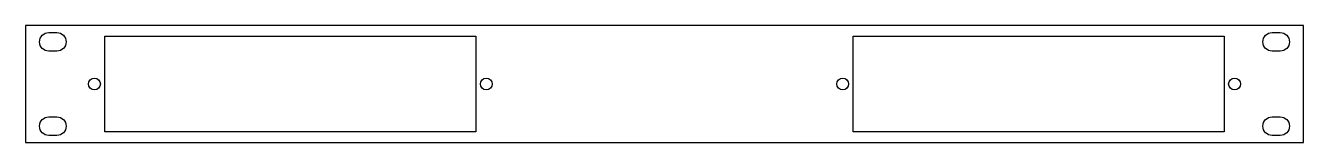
# Model space of a CAD drawing. Header units: millimetres. Extents: x -483 to 0, y 0 to 44.
import ezdxf

# ---------------------------------------------------------------- set-up
doc = ezdxf.new("R2010")
doc.units = ezdxf.units.MM

msp = doc.modelspace()

# ---------------------------------------------------------------- linework, layer by layer
for points in [[(0, 44), (-482.6, 44), (-482.6, 0), (0, 0)], [(-312.6, 40), (-312.6, 4), (-452.6, 4), (-452.6, 40)], [(-170, 4), (-170, 40), (-30, 40), (-30, 4)]]:
    msp.add_lwpolyline(points, close=True)
for points in [[(-473.8, 41.37), (-470.8, 41.37, -1), (-470.8, 34.37), (-473.8, 34.37, -1)], [(-8.8, 34.37), (-11.8, 34.37, -1), (-11.8, 41.37), (-8.8, 41.37, -1)], [(-473.8, 9.62), (-470.8, 9.62, -1), (-470.8, 2.62), (-473.8, 2.62, -1)], [(-8.8, 2.62), (-11.8, 2.62, -1), (-11.8, 9.62), (-8.8, 9.62, -1)]]:
    msp.add_lwpolyline(points, format="xyb", close=True)
for centre in [(-456.6, 22), (-308.6, 22), (-174, 22), (-26, 22)]:
    msp.add_circle(centre, 2.25)

doc.saveas('drawing.dxf')
